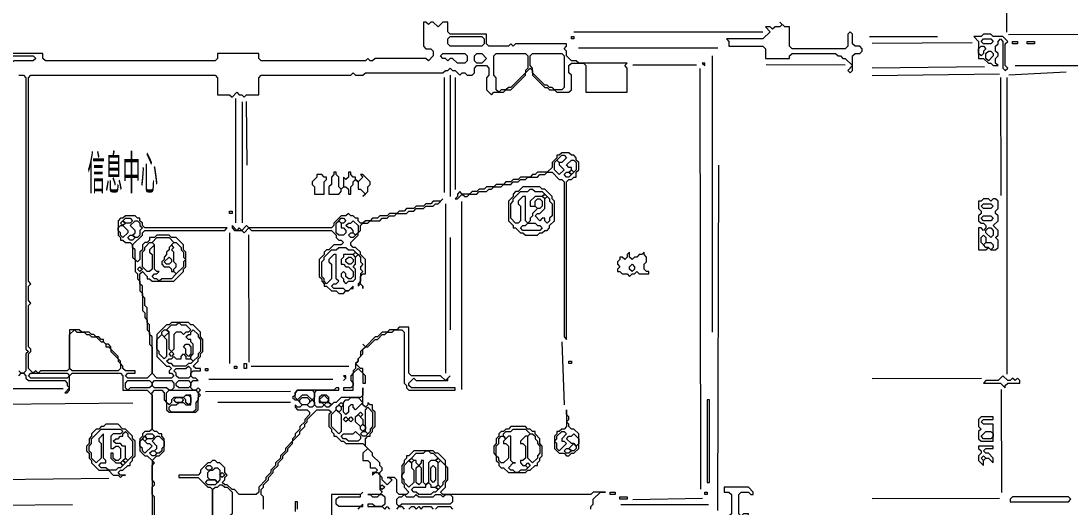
# Model space of a CAD drawing. Extents: x 10 to 1971, y 11 to 1392.
# Drawn here: x 1306.9 to 1739.7, y 807.8 to 1008.4 of the extents above; entities that cross this region are included whole.
import ezdxf

# ---------------------------------------------------------------- set-up
doc = ezdxf.new("R2010")
doc.units = 0
for name, color, linetype, lineweight in [('OCR_TEXT', 6, 'Continuous', 0), ('RESIDUAL_GRAPHIC', 3, 'Continuous', 0), ('TEXT_FALLBACK_OUTLINE', 2, 'Continuous', 0), ('TRACE_CURVE', 6, 'Continuous', 0), ('TRACE_STRAIGHT', 5, 'Continuous', 0), ('TRACE_TEXT_SYMBOL', 6, 'Continuous', 0)]:
    doc.layers.add(name, color=color, linetype=linetype, lineweight=lineweight)
doc.styles.add('wqy-unicode', font='wqy-unicode.lff')

msp = doc.modelspace()

# ---------------------------------------------------------------- linework, layer by layer
at = {"layer": 'RESIDUAL_GRAPHIC', "color": 3}
for points in [[(1502, 979), (1506, 979), (1507, 980), (1509, 980), (1515, 986), (1515, 987), (1517, 989), (1518, 988), (1518, 986), (1523, 981), (1524, 981), (1525, 980), (1527, 980), (1528, 979), (1533, 979), (1534, 980), (1534, 986), (1533, 987), (1533, 990), (1534, 991), (1539, 991), (1540, 990), (1540, 979), (1557, 979), (1557, 989), (1556, 990), (1557, 991), (1537, 991), (1536, 992), (1534, 992), (1532, 994), (1532, 996), (1531, 997), (1532, 998), (1532, 999), (1511, 999), (1510, 998), (1509, 999), (1508, 998), (1500, 998), (1499, 999), (1499, 1003), (1484, 1003), (1483, 1004), (1483, 1008), (1481, 1008), (1479, 1006), (1477, 1008), (1476, 1008), (1475, 1007), (1474, 1008), (1473, 1008), (1473, 998), (1474, 997), (1476, 997), (1477, 996), (1477, 994), (1475, 992), (1474, 993), (1453, 993), (1452, 992), (1451, 992), (1450, 993), (1449, 992)], [(1449, 992), (1406, 992), (1405, 993), (1405, 995), (1388, 995), (1388, 993), (1387, 992), (1317, 992), (1316, 993), (1316, 995), (1299, 995)], [(1337, 879), (1336, 879), (1335, 880), (1332, 880), (1331, 881), (1327, 881), (1327, 865), (1326, 864), (1315, 864), (1314, 863), (1313, 864), (1312, 863), (1310, 865), (1310, 871), (1311, 872), (1311, 873), (1310, 874), (1310, 891), (1311, 892), (1310, 893), (1310, 899), (1311, 900), (1310, 901), (1310, 985), (1311, 986), (1387, 986), (1388, 985), (1388, 978), (1393, 978), (1394, 977), (1396, 979), (1397, 978), (1398, 978), (1399, 977), (1400, 978), (1405, 978), (1405, 985), (1406, 986), (1443, 986), (1444, 987), (1445, 986), (1448, 986), (1449, 987), (1481, 987), (1482, 988), (1483, 988), (1484, 989), (1485, 988), (1486, 988), (1488, 986), (1489, 987), (1490, 987), (1491, 986), (1493, 986), (1494, 987), (1494, 989), (1495, 990), (1499, 990), (1500, 989), (1500, 986), (1499, 985), (1499, 980), (1501, 978), (1502, 979)], [(1306, 986), (1308, 986), (1309, 985), (1309, 873), (1310, 872), (1309, 871), (1309, 864), (1308, 863), (1307, 863), (1306, 864)], [(1353, 916), (1357, 920), (1357, 921), (1358, 922), (1391, 922), (1392, 923), (1358, 923), (1357, 924), (1357, 925), (1356, 926), (1356, 927), (1355, 927), (1354, 928), (1350, 928), (1349, 927), (1348, 927), (1347, 926), (1347, 920), (1348, 919), (1348, 918), (1349, 918), (1350, 917), (1352, 917), (1353, 916), (1353, 911), (1354, 910), (1354, 905), (1355, 904), (1355, 902), (1356, 901), (1356, 897), (1357, 896), (1357, 889), (1358, 888), (1358, 886), (1359, 885), (1359, 881), (1360, 880), (1360, 875), (1361, 874), (1361, 863), (1359, 861), (1351, 861), (1350, 862), (1351, 863), (1354, 863), (1354, 864), (1350, 864), (1349, 865), (1349, 866), (1348, 867), (1348, 868), (1347, 869), (1347, 870), (1344, 873), (1344, 874), (1343, 875), (1342, 875), (1341, 876), (1341, 877), (1340, 877), (1339, 878), (1338, 878), (1337, 879)], [(1381, 871), (1382, 872), (1382, 877), (1381, 878), (1381, 880), (1378, 883), (1377, 883), (1376, 884), (1369, 884), (1368, 883), (1367, 883), (1363, 879), (1363, 870), (1367, 866), (1368, 866), (1369, 865), (1368, 864), (1368, 863), (1369, 863), (1370, 862), (1369, 861), (1363, 861), (1361, 863), (1361, 878), (1360, 879), (1360, 883), (1359, 884), (1359, 890), (1358, 891), (1358, 894), (1357, 895), (1357, 899), (1356, 900), (1356, 904), (1357, 905), (1359, 903), (1359, 902), (1360, 902), (1361, 901), (1370, 901), (1374, 905), (1374, 906), (1375, 907), (1375, 913), (1374, 914), (1374, 916), (1371, 919), (1369, 919), (1368, 920), (1363, 920), (1362, 919), (1360, 919), (1360, 918), (1359, 917), (1358, 917), (1357, 916), (1357, 914), (1356, 913), (1356, 910), (1355, 909), (1354, 910), (1354, 914), (1353, 915), (1353, 916)], [(1362, 795), (1362, 812), (1361, 813), (1361, 816), (1362, 817), (1362, 818), (1361, 819), (1361, 825), (1362, 826), (1361, 827), (1363, 829), (1364, 829), (1366, 831), (1366, 836), (1365, 837), (1365, 838), (1364, 838), (1363, 839), (1362, 839), (1361, 840), (1361, 855), (1362, 856), (1365, 856), (1366, 855), (1366, 852), (1367, 851), (1367, 848), (1368, 847), (1379, 847), (1380, 848), (1380, 853), (1381, 854), (1380, 855), (1381, 856), (1380, 857), (1379, 856), (1378, 856), (1377, 857), (1377, 859), (1378, 860), (1380, 860), (1379, 861), (1378, 861), (1377, 862), (1377, 863), (1378, 864), (1381, 864), (1381, 865), (1379, 865), (1378, 866), (1380, 868), (1380, 869), (1381, 870), (1381, 871)], [(1306, 862), (1307, 863), (1308, 863), (1309, 862), (1309, 861), (1310, 860), (1325, 860), (1326, 859), (1326, 858), (1327, 857), (1325, 855), (1326, 855), (1327, 856), (1327, 862), (1328, 863), (1348, 863), (1349, 862), (1349, 856), (1359, 856), (1361, 854)], [(1461, 820), (1458, 820), (1459, 820), (1460, 819), (1458, 817), (1456, 819), (1456, 820), (1455, 821), (1455, 822), (1456, 823), (1456, 824), (1455, 825), (1455, 826), (1452, 829), (1452, 830), (1449, 833), (1449, 836), (1450, 837), (1451, 837), (1451, 838), (1452, 839), (1452, 840), (1453, 841), (1453, 847), (1452, 848), (1452, 850), (1451, 850), (1450, 851), (1450, 850), (1449, 849), (1448, 850), (1448, 857), (1448, 854), (1447, 853), (1439, 853), (1437, 851), (1436, 851), (1435, 850), (1434, 851), (1434, 853), (1433, 854), (1431, 854), (1430, 853), (1430, 851), (1431, 851), (1432, 850), (1431, 849), (1429, 849), (1428, 850), (1428, 855), (1429, 856), (1438, 856), (1438, 857), (1437, 857), (1436, 856), (1421, 856), (1420, 855), (1420, 854), (1419, 853), (1420, 852), (1421, 852), (1423, 850), (1422, 849), (1421, 849)], [(1361, 854), (1361, 840), (1360, 839), (1358, 839), (1357, 838), (1357, 837), (1356, 836), (1356, 831), (1358, 829), (1359, 829), (1361, 827), (1361, 780)], [(1421, 849), (1420, 850), (1420, 849), (1421, 848), (1425, 848), (1426, 847), (1426, 846), (1424, 844), (1424, 843), (1422, 841), (1422, 840), (1420, 838), (1420, 837), (1419, 836), (1419, 835), (1416, 832), (1416, 831), (1414, 829), (1414, 828), (1412, 826), (1412, 825), (1410, 823), (1410, 822), (1408, 820), (1408, 819), (1405, 816), (1405, 814), (1404, 813), (1397, 813), (1395, 815), (1394, 815), (1392, 817), (1391, 817), (1390, 818), (1391, 819), (1391, 820), (1392, 821), (1391, 822), (1391, 824), (1389, 826), (1388, 826), (1387, 827), (1386, 827), (1385, 826), (1384, 826), (1381, 823), (1381, 822), (1380, 821), (1372, 821), (1372, 820), (1380, 820), (1384, 816), (1385, 816), (1386, 815), (1386, 804)], [(1407, 807), (1407, 812), (1406, 813), (1406, 815), (1407, 816), (1407, 817), (1409, 819), (1409, 820), (1411, 822), (1411, 823), (1413, 825), (1413, 826), (1415, 828), (1415, 829), (1417, 831), (1417, 832), (1419, 834), (1419, 835), (1422, 838), (1422, 839), (1424, 841), (1424, 842), (1425, 843), (1425, 844), (1429, 848)], [(1429, 848), (1434, 848), (1435, 847), (1434, 846), (1434, 841), (1435, 840), (1435, 839), (1436, 838), (1436, 837), (1437, 837), (1439, 835), (1440, 835), (1441, 834), (1448, 834), (1450, 832), (1448, 830), (1448, 827), (1450, 827), (1451, 826), (1451, 824), (1453, 824), (1454, 823), (1453, 822), (1452, 822), (1452, 821), (1453, 822), (1454, 822), (1455, 821), (1455, 815), (1456, 814), (1455, 813), (1450, 813), (1451, 813), (1452, 812), (1454, 812), (1455, 813), (1456, 813), (1457, 812), (1457, 809), (1456, 808), (1453, 808), (1452, 809), (1450, 809), (1450, 808), (1456, 808), (1457, 807), (1458, 808), (1459, 807)], [(1542, 807), (1542, 808), (1543, 809), (1543, 811), (1546, 814), (1548, 814), (1543, 814), (1542, 813), (1481, 813), (1480, 814), (1482, 816), (1482, 818), (1483, 819), (1483, 824), (1482, 825), (1482, 827), (1479, 830), (1478, 830), (1477, 831), (1469, 831), (1467, 829), (1466, 829), (1466, 828), (1465, 827), (1465, 826), (1464, 825), (1464, 818), (1465, 817), (1465, 816), (1467, 814), (1466, 813), (1463, 813), (1462, 814), (1462, 819), (1461, 820)], [(1446, 807), (1447, 808), (1448, 808), (1448, 809), (1447, 808), (1438, 808), (1437, 809), (1437, 811), (1438, 812), (1447, 812), (1447, 813), (1448, 814), (1447, 813), (1435, 813), (1435, 804)], [(1421, 807), (1421, 810), (1420, 810), (1420, 806)], [(1462, 807), (1463, 808), (1464, 808), (1465, 807)], [(1467, 807), (1468, 808), (1469, 808), (1470, 807), (1471, 808), (1472, 807), (1473, 808), (1476, 808), (1477, 807)], [(1478, 807), (1479, 808), (1484, 808), (1485, 807)]]:
    msp.add_lwpolyline(points, dxfattribs=at)
for points in [[(1483, 1001), (1484, 1002), (1497, 1002), (1498, 1001), (1498, 999), (1497, 998), (1484, 998), (1483, 999)], [(1302, 993), (1303, 994), (1312, 994), (1313, 993), (1312, 992), (1304, 992), (1303, 991), (1302, 992)], [(1480, 994), (1481, 995), (1490, 995), (1491, 994), (1491, 992), (1490, 991), (1487, 991), (1485, 993), (1484, 993), (1483, 992), (1482, 993), (1481, 993)], [(1494, 994), (1495, 995), (1497, 995), (1499, 993), (1497, 991), (1495, 991), (1494, 992)], [(1502, 994), (1503, 995), (1515, 995), (1516, 994), (1516, 989), (1515, 988), (1515, 987), (1509, 981), (1508, 981), (1507, 980), (1505, 980), (1504, 979), (1503, 980), (1503, 985), (1502, 986)], [(1517, 994), (1518, 995), (1530, 995), (1531, 994), (1531, 981), (1530, 980), (1527, 980), (1526, 981), (1525, 981), (1524, 982), (1523, 982), (1518, 987), (1518, 989), (1517, 990)], [(1349, 926), (1350, 927), (1352, 927), (1353, 926), (1352, 925), (1350, 925)], [(1347, 923), (1348, 924), (1349, 924), (1351, 922), (1351, 921), (1349, 919), (1348, 920), (1348, 921), (1347, 922)], [(1348, 925), (1349, 926), (1350, 925), (1349, 924)], [(1354, 926), (1355, 926), (1356, 925), (1356, 924), (1357, 923), (1356, 922), (1356, 920), (1355, 919), (1354, 919), (1353, 920), (1354, 921), (1354, 922), (1352, 924)], [(1351, 919), (1352, 920), (1353, 920), (1354, 919), (1353, 918), (1352, 918)], [(1363, 919), (1368, 919), (1370, 917), (1368, 915), (1368, 914), (1367, 913), (1367, 912), (1366, 911), (1366, 910), (1365, 909), (1365, 908), (1366, 907), (1368, 907), (1369, 906), (1369, 905), (1370, 905), (1371, 904), (1369, 902), (1365, 902), (1364, 901), (1363, 902), (1362, 902), (1361, 903), (1362, 904), (1363, 904), (1364, 905), (1363, 905), (1362, 906), (1362, 916), (1361, 917)], [(1360, 917), (1361, 917), (1362, 916), (1360, 914), (1360, 913), (1361, 912), (1361, 906), (1360, 905), (1359, 905), (1357, 907), (1357, 913), (1358, 914), (1358, 915)], [(1369, 916), (1370, 917), (1371, 917), (1373, 915), (1373, 914), (1374, 913), (1374, 911), (1375, 910), (1374, 909), (1374, 907), (1371, 904), (1370, 905), (1370, 906), (1371, 907), (1371, 908), (1370, 909), (1370, 913), (1369, 914), (1370, 915)], [(1368, 911), (1369, 910), (1369, 909), (1368, 908), (1367, 908), (1366, 909)], [(1355, 906), (1356, 907), (1357, 906), (1356, 905)], [(1371, 883), (1372, 884), (1373, 883), (1375, 883), (1377, 881), (1376, 880), (1375, 880), (1374, 879), (1373, 880), (1371, 880), (1370, 879), (1370, 873), (1369, 872), (1368, 873), (1368, 880), (1367, 881), (1369, 883)], [(1329, 881), (1330, 880), (1333, 880), (1334, 879), (1335, 879), (1336, 878), (1338, 878), (1340, 876), (1341, 876), (1342, 875), (1342, 874), (1343, 874), (1344, 873), (1344, 872), (1347, 869), (1347, 868), (1348, 867), (1348, 865), (1347, 864), (1328, 864), (1327, 865), (1327, 879)], [(1365, 879), (1367, 877), (1367, 870), (1366, 869), (1364, 871), (1364, 872), (1363, 873), (1363, 877)], [(1365, 880), (1366, 881), (1367, 881), (1368, 880), (1366, 878), (1365, 879)], [(1377, 880), (1378, 881), (1380, 879), (1380, 878), (1381, 877), (1381, 872), (1380, 871), (1380, 870), (1378, 868), (1377, 869), (1377, 870), (1378, 871), (1378, 875), (1377, 876), (1377, 877), (1376, 877), (1375, 878), (1376, 879), (1377, 879)], [(1374, 874), (1375, 875), (1376, 875), (1377, 874), (1377, 871), (1376, 870), (1375, 871), (1375, 873)], [(1373, 870), (1374, 871), (1375, 870), (1375, 869), (1377, 869), (1378, 868), (1377, 867), (1376, 867), (1375, 866), (1370, 866), (1369, 867), (1368, 867), (1367, 868), (1368, 869), (1369, 869), (1370, 870), (1371, 869), (1373, 869)], [(1368, 871), (1369, 872), (1370, 871), (1369, 870)], [(1375, 865), (1376, 866), (1377, 865), (1377, 862), (1376, 861), (1372, 861), (1371, 862), (1371, 863), (1370, 864), (1371, 865)], [(1310, 862), (1311, 863), (1326, 863), (1327, 862), (1326, 861), (1311, 861)], [(1350, 859), (1351, 860), (1360, 860), (1361, 859), (1361, 858), (1360, 857), (1352, 857), (1351, 856), (1350, 857)], [(1361, 859), (1362, 860), (1369, 860), (1370, 859), (1370, 857), (1369, 856), (1368, 856), (1367, 857), (1362, 857), (1361, 858)], [(1371, 859), (1372, 860), (1376, 860), (1377, 859), (1377, 858), (1376, 857), (1372, 857), (1371, 858)], [(1367, 855), (1368, 856), (1379, 856), (1380, 855), (1380, 852), (1379, 851), (1379, 848), (1378, 847), (1369, 847), (1368, 848), (1368, 849), (1369, 850), (1371, 850), (1372, 851), (1374, 851), (1375, 850), (1377, 850), (1377, 854), (1375, 854), (1374, 853), (1370, 853), (1369, 852), (1369, 851), (1368, 850), (1367, 851)], [(1370, 852), (1371, 853), (1373, 853), (1374, 852), (1373, 851), (1371, 851)], [(1374, 853), (1375, 854), (1376, 854), (1377, 853), (1377, 851), (1376, 850), (1375, 851), (1375, 852)], [(1420, 855), (1421, 856), (1427, 856), (1428, 855), (1428, 853), (1427, 852), (1425, 854), (1423, 854), (1421, 852), (1420, 853)], [(1422, 852), (1423, 853), (1425, 853), (1426, 852), (1426, 851), (1425, 850), (1423, 850), (1422, 851)], [(1432, 854), (1434, 852), (1433, 851), (1431, 851), (1430, 852)], [(1442, 852), (1443, 853), (1446, 853), (1448, 851), (1445, 848), (1444, 849), (1444, 850), (1443, 850), (1442, 849), (1442, 847), (1441, 846), (1440, 847), (1440, 851), (1441, 852)], [(1427, 852), (1428, 851), (1428, 850), (1427, 849), (1426, 849), (1425, 850)], [(1432, 850), (1433, 851), (1434, 851), (1435, 850), (1434, 849), (1433, 849)], [(1437, 849), (1438, 850), (1439, 849), (1439, 848), (1438, 847), (1437, 848)], [(1438, 850), (1439, 851), (1440, 850), (1439, 849)], [(1449, 848), (1450, 849), (1452, 847), (1452, 841), (1451, 840), (1451, 839), (1450, 838), (1449, 839)], [(1437, 848), (1439, 846), (1439, 839), (1438, 838), (1435, 841), (1435, 846)], [(1440, 844), (1441, 845), (1442, 844), (1441, 843)], [(1442, 844), (1443, 845), (1444, 844), (1443, 843)], [(1445, 845), (1446, 846), (1448, 844), (1448, 842), (1447, 841), (1445, 843)], [(1446, 846), (1447, 847), (1448, 846), (1447, 845)], [(1447, 841), (1448, 842), (1449, 841), (1449, 840), (1448, 839), (1447, 840)], [(1356, 835), (1357, 836), (1359, 834), (1360, 834), (1361, 833), (1358, 830), (1357, 831), (1357, 832), (1356, 833)], [(1357, 836), (1358, 837), (1359, 836), (1358, 835)], [(1358, 837), (1359, 838), (1361, 838), (1362, 837), (1361, 836), (1359, 836)], [(1363, 837), (1364, 837), (1366, 835), (1366, 833), (1365, 832), (1365, 831), (1364, 830), (1363, 830), (1362, 831), (1363, 832), (1363, 833), (1361, 835)], [(1444, 838), (1445, 839), (1447, 837), (1447, 836), (1446, 835), (1442, 835), (1441, 836), (1440, 836), (1439, 837), (1440, 838)], [(1447, 838), (1448, 839), (1449, 839), (1450, 838), (1449, 837), (1448, 837)], [(1360, 830), (1361, 831), (1362, 831), (1363, 830), (1362, 829), (1361, 829)], [(1473, 830), (1474, 831), (1475, 831), (1476, 830), (1477, 830), (1479, 828), (1478, 827), (1476, 827), (1475, 826), (1475, 818), (1474, 817), (1473, 818), (1473, 827), (1472, 827), (1472, 826), (1471, 825), (1470, 826), (1470, 827), (1469, 827), (1468, 828), (1470, 830)], [(1467, 827), (1468, 826), (1468, 824), (1469, 823), (1469, 818), (1467, 816), (1465, 818), (1465, 819), (1464, 820), (1464, 821), (1465, 822), (1465, 825)], [(1467, 827), (1468, 828), (1469, 827), (1468, 826)], [(1478, 827), (1479, 828), (1480, 827), (1479, 826)], [(1479, 826), (1480, 827), (1482, 825), (1482, 819), (1481, 818), (1481, 817), (1480, 816), (1479, 817)], [(1383, 824), (1384, 825), (1385, 825), (1386, 824), (1385, 823), (1384, 823)], [(1386, 823), (1387, 824), (1388, 824), (1389, 823), (1389, 819), (1388, 818), (1387, 819), (1385, 819), (1384, 820), (1384, 822), (1385, 823)], [(1470, 824), (1471, 825), (1472, 824), (1472, 818), (1471, 817), (1470, 818)], [(1476, 824), (1477, 825), (1478, 824), (1478, 819), (1477, 818), (1476, 819)], [(1383, 818), (1384, 819), (1387, 819), (1388, 818), (1387, 817), (1384, 817)], [(1389, 821), (1390, 822), (1391, 821), (1390, 820)], [(1474, 817), (1475, 818), (1476, 817), (1476, 816), (1478, 816), (1479, 815), (1478, 814), (1477, 814), (1476, 813), (1471, 813), (1470, 814), (1469, 814), (1468, 815), (1469, 816), (1474, 816)], [(1388, 816), (1389, 817), (1390, 817), (1391, 816), (1392, 816), (1394, 814), (1394, 805), (1393, 804), (1389, 804), (1388, 803), (1387, 803), (1386, 804), (1386, 815), (1387, 816)], [(1455, 816), (1456, 817), (1457, 816), (1456, 815)], [(1478, 816), (1479, 817), (1480, 816), (1479, 815)], [(1464, 812), (1465, 813), (1466, 812), (1469, 812), (1470, 813), (1471, 812), (1477, 812), (1478, 813), (1480, 813), (1481, 812), (1482, 813), (1484, 813), (1485, 812), (1485, 810), (1484, 809), (1464, 809), (1463, 808), (1462, 809), (1462, 811), (1463, 812)]]:
    msp.add_lwpolyline(points, close=True, dxfattribs=at)
at = {"layer": 'TEXT_FALLBACK_OUTLINE', "color": 2}
for points in [[(1429, 945), (1429, 944), (1427, 942), (1427, 941), (1428, 940), (1428, 937), (1432, 937), (1432, 942), (1433, 943), (1433, 944), (1432, 944), (1431, 945)], [(1436, 946), (1436, 945), (1435, 944), (1435, 941), (1434, 940), (1434, 937), (1438, 937), (1439, 938), (1439, 939), (1440, 940), (1441, 940), (1442, 939), (1442, 937), (1443, 937), (1443, 940), (1444, 941), (1444, 942), (1445, 943), (1446, 942), (1446, 939), (1447, 939), (1449, 937), (1448, 936), (1450, 938), (1450, 940), (1451, 941), (1451, 942), (1448, 945), (1447, 945), (1448, 944), (1446, 942), (1445, 943), (1445, 944), (1444, 944), (1443, 945), (1443, 946), (1442, 946), (1442, 944), (1441, 943), (1440, 944), (1440, 940), (1439, 939), (1438, 940), (1438, 944), (1437, 945), (1437, 946)], [(1514, 940), (1512, 938), (1511, 938), (1510, 937), (1510, 936), (1508, 934), (1508, 926), (1510, 924), (1510, 923), (1511, 923), (1513, 921), (1514, 921), (1515, 920), (1520, 920), (1521, 921), (1522, 921), (1523, 922), (1524, 922), (1525, 923), (1525, 924), (1527, 926), (1527, 934), (1526, 935), (1526, 936), (1523, 939), (1522, 939), (1521, 940)], [(1516, 938), (1517, 939), (1518, 939), (1519, 938), (1522, 938), (1523, 937), (1522, 936), (1519, 936), (1517, 934), (1517, 932), (1519, 932), (1520, 931), (1518, 929), (1518, 928), (1517, 927), (1517, 926), (1516, 925), (1515, 926), (1515, 936), (1514, 936), (1512, 934), (1512, 933), (1513, 932), (1513, 926), (1512, 925), (1511, 925), (1509, 927), (1509, 933), (1510, 934), (1510, 935), (1513, 938)], [(1523, 935), (1524, 936), (1525, 935), (1525, 934), (1526, 933), (1526, 928), (1525, 927), (1525, 926), (1524, 925), (1523, 926), (1523, 927), (1522, 927), (1521, 926), (1519, 928), (1520, 929), (1521, 929), (1523, 931)], [(1519, 934), (1520, 935), (1521, 935), (1522, 934), (1522, 932), (1521, 931), (1520, 931), (1519, 932)], [(1522, 936), (1523, 937), (1524, 936), (1523, 935)], [(1704, 935), (1703, 934), (1702, 934), (1702, 931), (1703, 930), (1703, 929), (1702, 928), (1702, 926), (1703, 925), (1704, 925), (1705, 924), (1705, 923), (1704, 922), (1703, 923), (1702, 923), (1702, 914), (1705, 914), (1706, 915), (1707, 914), (1709, 914), (1710, 915), (1710, 918), (1709, 919), (1710, 920), (1710, 922), (1708, 924), (1710, 926), (1710, 928), (1709, 929), (1709, 930), (1710, 931), (1710, 934), (1709, 935), (1708, 935), (1707, 934), (1706, 935)], [(1703, 932), (1704, 933), (1707, 933), (1708, 932), (1707, 931), (1704, 931)], [(1703, 927), (1704, 928), (1707, 928), (1708, 927), (1707, 926), (1704, 926)], [(1515, 924), (1516, 925), (1519, 925), (1520, 924), (1521, 924), (1522, 923), (1521, 922), (1514, 922), (1513, 923), (1514, 924)], [(1705, 922), (1706, 923), (1707, 923), (1708, 922), (1708, 920), (1707, 919), (1705, 921)], [(1703, 919), (1704, 920), (1705, 919), (1705, 917), (1704, 916), (1703, 917)], [(1704, 916), (1705, 917), (1707, 917), (1708, 916), (1708, 915), (1707, 914), (1706, 915), (1705, 915)], [(1383, 865), (1384, 865), (1384, 864), (1383, 864)], [(1532, 848), (1532, 841), (1531, 840), (1530, 840), (1529, 839), (1528, 839), (1528, 838), (1527, 837), (1527, 832), (1529, 830), (1531, 830), (1532, 829), (1533, 829), (1534, 830), (1535, 830), (1537, 832), (1537, 838), (1535, 840), (1534, 840), (1533, 841), (1533, 842), (1532, 843), (1533, 844), (1533, 845), (1532, 846)], [(1703, 845), (1702, 844), (1702, 841), (1703, 840), (1702, 839), (1702, 836), (1703, 835), (1708, 835), (1708, 842), (1704, 842), (1703, 843), (1704, 844), (1708, 844), (1708, 845)], [(1342, 842), (1341, 841), (1340, 841), (1339, 840), (1338, 840), (1336, 838), (1336, 837), (1335, 836), (1335, 834), (1334, 833), (1334, 831), (1335, 830), (1335, 828), (1336, 827), (1336, 826), (1339, 823), (1343, 823), (1345, 821), (1347, 821), (1348, 820), (1349, 821), (1350, 821), (1348, 821), (1347, 822), (1348, 823), (1349, 823), (1351, 825), (1352, 825), (1352, 826), (1353, 827), (1353, 828), (1354, 829), (1354, 835), (1353, 836), (1353, 837), (1350, 840), (1349, 840), (1347, 842)], [(1340, 840), (1348, 840), (1349, 839), (1348, 838), (1345, 838), (1344, 837), (1344, 832), (1345, 832), (1346, 833), (1347, 833), (1348, 832), (1348, 828), (1347, 827), (1346, 827), (1345, 828), (1345, 830), (1344, 830), (1344, 828), (1346, 826), (1348, 826), (1349, 825), (1348, 824), (1347, 824), (1346, 823), (1343, 823), (1342, 824), (1340, 824), (1339, 825), (1340, 826), (1342, 826), (1342, 827), (1341, 828), (1341, 838), (1339, 836), (1339, 835), (1340, 834), (1340, 828), (1338, 826), (1336, 828), (1336, 830), (1335, 831), (1335, 833), (1336, 834), (1336, 836)], [(1349, 838), (1350, 839), (1351, 838), (1351, 837), (1353, 835), (1353, 829), (1351, 827), (1350, 828), (1350, 833), (1349, 833), (1348, 834), (1346, 834), (1345, 835), (1346, 836), (1347, 836), (1348, 837), (1349, 837)], [(1530, 839), (1531, 839), (1532, 838), (1530, 836), (1530, 835), (1531, 835), (1532, 834), (1529, 831), (1528, 832), (1528, 834), (1527, 835), (1528, 836), (1528, 837)], [(1534, 837), (1535, 838), (1537, 836), (1537, 834), (1536, 833), (1535, 834), (1534, 834), (1532, 836), (1533, 837)], [(1705, 839), (1707, 839), (1708, 838), (1708, 837), (1707, 836), (1704, 836), (1703, 837)], [(1531, 831), (1532, 832), (1533, 832), (1534, 831), (1533, 830), (1532, 830)], [(1535, 834), (1536, 833), (1536, 832), (1535, 831), (1534, 831), (1533, 832)], [(1702, 833), (1702, 832), (1703, 831), (1703, 830), (1702, 829), (1702, 827), (1704, 825), (1704, 827), (1705, 828), (1706, 828), (1708, 826), (1708, 828), (1706, 830), (1705, 830), (1704, 831), (1705, 832), (1708, 832), (1708, 833)], [(1348, 826), (1349, 827), (1350, 826), (1349, 825)], [(1349, 827), (1350, 828), (1351, 827), (1350, 826)], [(1703, 828), (1704, 829), (1705, 828), (1704, 827)], [(1597, 816), (1597, 814), (1599, 814), (1600, 813), (1600, 805), (1599, 804), (1596, 804), (1596, 802), (1607, 802), (1607, 805), (1605, 805), (1604, 804), (1603, 805), (1603, 813), (1604, 814), (1607, 814), (1608, 813), (1609, 813), (1609, 814), (1607, 816)]]:
    msp.add_lwpolyline(points, close=True, dxfattribs=at)
at = {"layer": 'TRACE_CURVE', "color": 6}
for points in [[(1530, 954), (1529, 953), (1528, 953), (1528, 952), (1526, 950), (1526, 948), (1524, 946), (1520, 946), (1519, 945), (1518, 945), (1517, 944), (1513, 944), (1512, 943), (1510, 943), (1509, 942), (1507, 942), (1506, 941), (1503, 941), (1502, 940), (1499, 940), (1498, 939), (1496, 939), (1495, 938), (1493, 938), (1492, 937), (1489, 937), (1488, 938), (1487, 937), (1487, 936), (1486, 935), (1487, 935), (1489, 937), (1490, 936), (1491, 936), (1492, 937), (1495, 937), (1496, 938), (1499, 938), (1500, 939), (1501, 939), (1502, 940), (1505, 940), (1506, 941), (1509, 941), (1510, 942), (1512, 942), (1513, 943), (1515, 943), (1516, 944), (1520, 944), (1521, 945), (1523, 945), (1524, 946), (1526, 946), (1529, 943), (1530, 943), (1531, 942), (1531, 878), (1532, 877), (1532, 942), (1533, 943), (1534, 943), (1535, 944), (1536, 944)], [(1536, 944), (1536, 946), (1537, 947), (1537, 950), (1536, 951), (1536, 952), (1535, 953), (1534, 953), (1533, 954), (1530, 954)]]:
    msp.add_lwpolyline(points, dxfattribs=at)
for points in [[(1530, 953), (1531, 953), (1532, 952), (1530, 950), (1529, 950), (1528, 951)], [(1527, 950), (1528, 951), (1529, 950), (1529, 949), (1531, 947), (1529, 945), (1527, 947)], [(1534, 951), (1535, 951), (1536, 950), (1536, 947), (1535, 946), (1534, 947), (1534, 948), (1533, 948), (1532, 949)], [(1531, 945), (1532, 946), (1533, 946), (1534, 945), (1533, 944), (1532, 944)], [(1533, 946), (1534, 947), (1535, 946), (1534, 945)]]:
    msp.add_lwpolyline(points, close=True, dxfattribs=at)
at = {"layer": 'TRACE_STRAIGHT', "color": 5}
for p, q in [((1713.6, 1003.88), (1713.6, 1125.12)), ((1535, 1004), (1613, 1004)), ((1657, 1002), (1685, 1002)), ((1714.37, 1002.91), (1749.38, 1002.98)), ((1536.88, 997.32), (1594.38, 997.38)), ((1658.11, 999.25), (1699.39, 999.55)), ((1592, 994), (1592, 880)), ((1559.37, 990.27), (1585.63, 990.32)), ((1586.95, 988.88), (1587.27, 815.12)), ((1587, 988), (1587, 956)), ((1614.38, 990.49), (1646.87, 990.33)), ((1658.12, 989.05), (1704.37, 989.64)), ((1714.38, 986.26), (1738.14, 987.41)), ((1717, 990), (1751, 990)), ((1481.59, 937.62), (1481.62, 985.13)), ((1484, 986), (1484, 936)), ((1486.21, 938.87), (1486.23, 985.13)), ((1658.11, 985.99), (1710.64, 986.59)), ((1711.06, 985.13), (1711.16, 936.37)), ((1713.59, 985.13), (1713.61, 862.62)), ((1395.61, 925.12), (1395.63, 976.38)), ((1398.12, 975.12), (1398.12, 925.12)), ((1399.77, 975.13), (1400.04, 948.86)), ((1594.41, 806.38), (1594.8, 948.88)), ((1482, 933), (1482, 863)), ((1488.6, 933.88), (1488.62, 856.37)), ((1393, 921), (1393, 867)), ((1400.86, 920.13), (1400.88, 867.62)), ((1484, 919), (1484, 881)), ((1530, 876), (1531, 850)), ((1401.87, 865.9), (1442.14, 865.9)), ((1384.38, 860.64), (1435.63, 860.62)), ((1658.13, 860.9), (1703.13, 860.99)), ((1291.88, 856.79), (1324.38, 856.8)), ((1383.12, 855.44), (1418.13, 855.66)), ((1711.28, 856.38), (1711.37, 813.87)), ((1279.36, 850.06), (1353.13, 850.82)), ((1388.12, 851.06), (1418.13, 851.15)), ((1221.87, 818.53), (1343.14, 819.66)), ((1559.36, 810.97), (1588.12, 811.44)), ((1658.12, 811.4), (1710.62, 811.51)), ((1229.39, 808.15), (1328.16, 808.86)), ((1554.38, 808.88), (1590.62, 808.88))]:
    msp.add_line(p, q, dxfattribs=at)
at = {"layer": 'TRACE_TEXT_SYMBOL', "color": 6}
for points in [[(1620, 1008), (1621, 1007), (1620, 1006), (1618, 1006), (1617, 1005), (1616, 1006), (1614, 1006), (1616, 1004), (1613, 1001), (1598, 1001), (1599, 1000), (1599, 998), (1613, 998), (1614, 997), (1614, 993), (1624, 993), (1624, 994), (1625, 995), (1643, 995), (1644, 994), (1645, 994), (1646, 993), (1647, 993), (1650, 990), (1648, 988), (1649, 987), (1650, 988), (1650, 994), (1651, 995), (1653, 995), (1654, 996), (1654, 997), (1653, 998), (1651, 998), (1650, 999), (1650, 1003), (1649, 1004), (1648, 1003), (1648, 998), (1647, 997), (1625, 997), (1624, 998), (1624, 1006), (1622, 1006)], [(1534, 1002), (1535, 1002), (1535, 1001), (1534, 1001)], [(1704, 1003), (1703, 1002), (1700, 1002), (1702, 1000), (1702, 993), (1704, 993), (1706, 991), (1707, 991), (1708, 990), (1710, 990), (1709, 991), (1709, 993), (1710, 994), (1710, 995), (1709, 996), (1709, 998), (1710, 999), (1710, 1000), (1711, 1001), (1712, 1000), (1712, 989), (1713, 988), (1714, 989), (1713, 990), (1713, 999), (1714, 1000), (1712, 1002), (1708, 1002), (1707, 1003)], [(1703, 1000), (1704, 1001), (1707, 1001), (1708, 1000), (1707, 999), (1704, 999)], [(1716, 1000), (1718, 1000), (1718, 999), (1716, 999)], [(1722, 1000), (1725, 1000), (1725, 999), (1722, 999)], [(1702, 997), (1703, 998), (1704, 998), (1705, 997), (1704, 996), (1704, 995), (1703, 994), (1702, 995)], [(1705, 995), (1706, 996), (1707, 996), (1708, 995), (1708, 994), (1706, 992), (1705, 993)], [(1588, 991), (1589, 990), (1589, 991)], [(1393, 930), (1394, 930), (1394, 929), (1393, 929)], [(1438, 926), (1439, 927), (1440, 927), (1441, 926), (1440, 925), (1439, 925)], [(1437, 925), (1438, 926), (1439, 925), (1439, 923), (1440, 923), (1441, 922), (1441, 921), (1440, 920), (1438, 920), (1437, 921)], [(1443, 925), (1444, 926), (1446, 924), (1446, 921), (1445, 920), (1444, 921), (1444, 922), (1443, 923), (1442, 923), (1441, 924), (1442, 925)], [(1442, 920), (1443, 921), (1444, 921), (1445, 920), (1444, 919), (1443, 919)], [(1441, 910), (1442, 911), (1443, 911), (1444, 910), (1444, 909), (1443, 908), (1442, 908), (1441, 909)], [(1444, 912), (1445, 913), (1446, 912), (1445, 911)], [(1558, 913), (1557, 912), (1557, 911), (1556, 910), (1555, 911), (1554, 911), (1554, 910), (1553, 909), (1553, 908), (1554, 907), (1553, 906), (1553, 905), (1554, 905), (1555, 904), (1557, 904), (1558, 903), (1559, 904), (1560, 904), (1561, 905), (1562, 904), (1566, 904), (1566, 905), (1565, 905), (1564, 906), (1564, 908), (1565, 909), (1565, 911), (1564, 912), (1564, 913), (1563, 912), (1562, 912), (1561, 911), (1560, 911), (1559, 910), (1558, 911)], [(1558, 907), (1559, 908), (1560, 907), (1560, 906), (1559, 905), (1558, 906)], [(1395, 866), (1396, 866), (1396, 865), (1395, 865)], [(1399, 867), (1400, 867), (1400, 865), (1399, 865)], [(1533, 868), (1534, 868), (1534, 867), (1533, 867)], [(1440, 862), (1441, 861), (1440, 860), (1441, 861), (1441, 862)], [(1712, 862), (1710, 860), (1705, 860), (1704, 859), (1711, 859), (1713, 857), (1713, 858), (1714, 859), (1719, 859), (1719, 860), (1718, 861), (1717, 860), (1716, 861), (1715, 860), (1714, 860)], [(1590, 852), (1590, 818), (1591, 818), (1591, 852)], [(1509, 841), (1508, 840), (1507, 840), (1506, 839), (1505, 839), (1504, 838), (1504, 837), (1503, 836), (1503, 834), (1502, 833), (1502, 830), (1503, 829), (1503, 827), (1504, 826), (1504, 825), (1505, 824), (1506, 824), (1508, 822), (1515, 822), (1516, 823), (1517, 823), (1519, 825), (1520, 825), (1520, 826), (1521, 827), (1521, 828), (1522, 829), (1522, 833), (1521, 834), (1521, 836), (1519, 838), (1519, 839), (1518, 839), (1517, 840), (1516, 840), (1515, 841)], [(1509, 839), (1510, 840), (1515, 840), (1517, 838), (1516, 837), (1515, 837), (1513, 835), (1513, 834), (1514, 834), (1515, 833), (1515, 828), (1514, 827), (1513, 827), (1513, 826), (1514, 825), (1515, 825), (1516, 824), (1515, 823), (1513, 823), (1512, 822), (1511, 822), (1510, 823), (1509, 823), (1508, 824), (1510, 826), (1511, 826), (1510, 826), (1509, 827), (1509, 837), (1508, 837), (1507, 836), (1506, 837), (1506, 838), (1507, 839)], [(1504, 836), (1505, 837), (1506, 837), (1507, 836), (1506, 835), (1506, 834), (1507, 834), (1508, 833), (1508, 828), (1506, 826), (1505, 826), (1504, 827), (1504, 828), (1503, 829), (1503, 833), (1504, 834)], [(1516, 837), (1517, 838), (1518, 838), (1519, 837), (1519, 836), (1520, 835), (1520, 834), (1521, 833), (1521, 830), (1520, 829), (1520, 828), (1518, 826), (1516, 828)], [(1515, 825), (1516, 826), (1517, 825), (1516, 824)], [(1550, 814), (1552, 814), (1552, 813), (1550, 813)], [(1589, 814), (1590, 814), (1590, 813), (1589, 813)], [(1554, 812), (1557, 812), (1557, 811), (1554, 811)]]:
    msp.add_lwpolyline(points, close=True, dxfattribs=at)
for points in [[(1481, 935), (1480, 934), (1477, 934), (1476, 933), (1474, 933), (1473, 932), (1470, 932), (1469, 931), (1466, 931), (1465, 930), (1463, 930), (1462, 929), (1459, 929), (1458, 928), (1455, 928), (1454, 927), (1452, 927), (1451, 926), (1449, 926), (1448, 925), (1447, 925), (1446, 926), (1446, 927), (1445, 927), (1444, 928), (1443, 928), (1442, 929), (1441, 928), (1439, 928), (1436, 925), (1436, 924), (1435, 923), (1401, 923), (1400, 924), (1398, 922), (1397, 923), (1396, 922), (1394, 924), (1394, 923), (1395, 922), (1398, 922), (1399, 921), (1401, 923), (1402, 922), (1435, 922), (1437, 920), (1437, 919), (1438, 918), (1439, 918), (1440, 917), (1439, 916), (1436, 916), (1434, 914), (1433, 914), (1432, 913), (1432, 912), (1430, 910), (1430, 903), (1431, 902), (1431, 901), (1432, 900), (1432, 899), (1433, 899), (1435, 897)], [(1445, 908), (1445, 911), (1446, 912), (1447, 911), (1447, 909), (1448, 908), (1447, 907), (1447, 906), (1448, 905), (1447, 904), (1447, 901), (1446, 900), (1446, 899), (1447, 900), (1448, 899), (1448, 898), (1448, 899), (1447, 900), (1447, 903), (1448, 904), (1449, 904), (1449, 910), (1447, 912), (1447, 913), (1445, 915), (1444, 915), (1443, 916), (1443, 917), (1446, 920), (1446, 921), (1447, 922), (1447, 924), (1448, 925), (1450, 925), (1451, 926), (1455, 926), (1456, 927), (1458, 927), (1459, 928), (1461, 928), (1462, 929), (1466, 929), (1467, 930), (1469, 930), (1470, 931), (1473, 931), (1474, 932), (1477, 932), (1478, 933), (1479, 933), (1481, 935)], [(1435, 897), (1437, 897), (1438, 896), (1440, 896), (1441, 897), (1442, 897), (1443, 898), (1444, 898), (1444, 899), (1442, 897), (1441, 897), (1440, 898), (1436, 898), (1435, 899), (1436, 900), (1437, 900), (1438, 901), (1437, 902), (1437, 912), (1436, 912), (1434, 910), (1434, 909), (1435, 908), (1435, 902), (1433, 900), (1432, 901), (1432, 902), (1431, 903), (1431, 909), (1432, 910), (1432, 911), (1435, 914), (1437, 914), (1438, 915), (1441, 915), (1442, 914), (1444, 914), (1445, 913), (1444, 912), (1440, 912), (1440, 911), (1439, 910), (1439, 908), (1440, 908), (1441, 907), (1442, 907), (1444, 905), (1444, 903), (1443, 902), (1442, 902), (1441, 903), (1441, 904), (1440, 905), (1439, 904), (1439, 903), (1440, 902), (1440, 901), (1441, 900), (1442, 901), (1444, 901), (1445, 902), (1445, 906), (1444, 907), (1445, 908)], [(1463, 882), (1462, 881), (1459, 881), (1458, 880), (1456, 880), (1454, 878), (1453, 878), (1449, 874), (1448, 875), (1449, 874), (1447, 872), (1447, 870), (1446, 869), (1446, 868), (1445, 867), (1445, 865), (1444, 864), (1444, 863), (1443, 862), (1443, 860), (1444, 859), (1444, 858), (1443, 857), (1440, 857), (1440, 856), (1444, 856), (1444, 863), (1446, 865), (1448, 863), (1448, 859), (1449, 859), (1449, 862), (1448, 863), (1448, 865), (1447, 865), (1445, 867), (1446, 868), (1446, 869), (1448, 871), (1448, 873), (1449, 874), (1450, 874), (1453, 877), (1454, 877), (1456, 879), (1457, 879), (1458, 880), (1460, 880), (1461, 881), (1464, 881), (1465, 880), (1465, 859), (1466, 858), (1466, 857), (1467, 856), (1486, 856), (1486, 857), (1468, 857), (1467, 858), (1467, 859), (1469, 861), (1470, 860), (1483, 860), (1483, 861)], [(1483, 861), (1484, 862), (1482, 860), (1480, 862), (1468, 862), (1467, 863), (1467, 882), (1463, 882)], [(1740, 811), (1739, 812), (1716, 812), (1715, 811), (1715, 810), (1739, 810), (1740, 811)]]:
    msp.add_lwpolyline(points, dxfattribs=at)

# ---------------------------------------------------------------- texts
at = {"layer": 'OCR_TEXT', "color": 6, "style": 'wqy-unicode', "width": 0.380053}
msp.add_text('信息中心', height=14.04, dxfattribs=at).set_placement((1334.34, 938.82))

doc.saveas('drawing.dxf')
